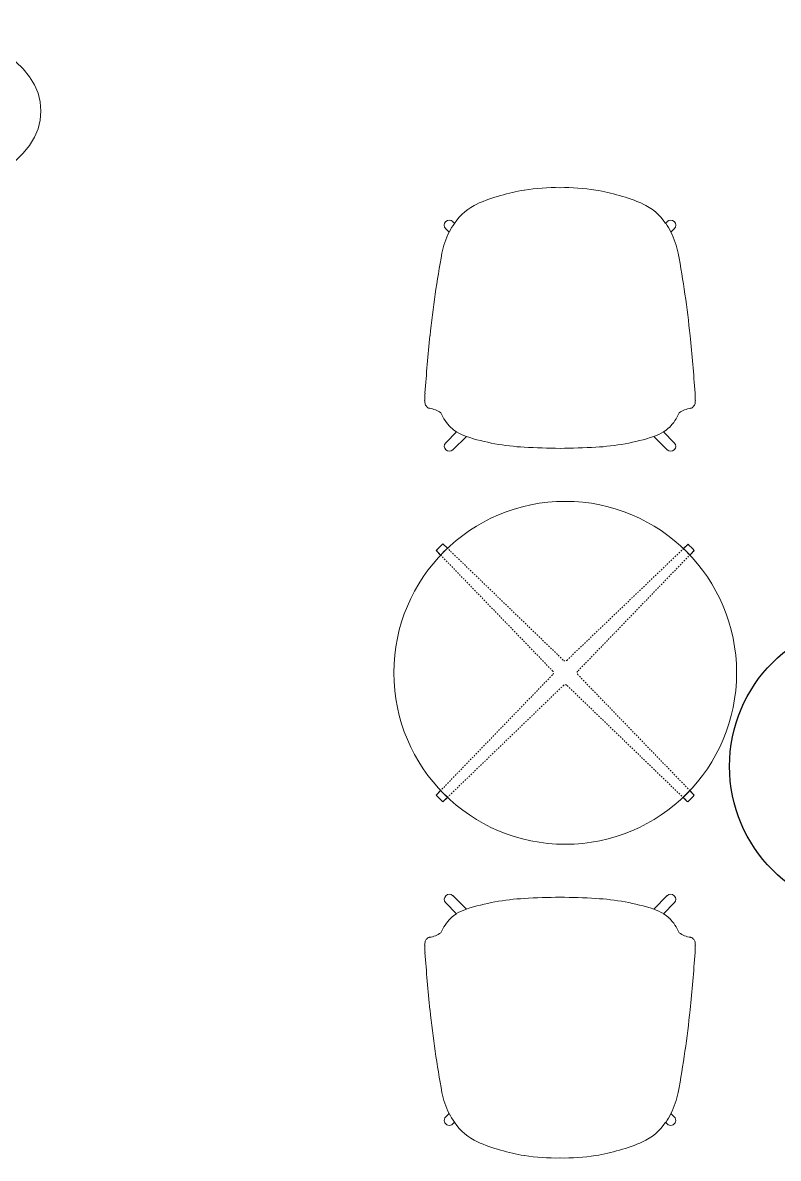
# Model space of a CAD drawing. Header units: inches. Extents: x 29752 to 31446, y 4278 to 5722.
# Drawn here: x 31231.5 to 31301, y 5177.8 to 5282.1 of the extents above; entities that cross this region are included whole.
import ezdxf

# ---------------------------------------------------------------- set-up
doc = ezdxf.new("R2010")
doc.units = ezdxf.units.IN
doc.header["$MEASUREMENT"] = 0
doc.linetypes.add('Dash', pattern=[0.25, 0.125, -0.125])
for name, color, linetype, lineweight in [('A-ANNO-NOTE', 131, 'Continuous', 30), ('I-FURN', 30, 'Continuous', 9), ('I-FURN-HDLN', 30, 'Dash', 9), ('Q-SPCQ-IDEN', 132, 'Continuous', 9)]:
    doc.layers.add(name, color=color, linetype=linetype, lineweight=lineweight)

# ---------------------------------------------------------------- blocks, each defined once
blk = doc.blocks.new('Table-Coffee-Teknion-BBCTC_Cosmos_Round-R2013 - 17 3_4_ High-5308774-FIRST FLOOR POWER _ SIGNAL')
at = {"layer": 'I-FURN'}
for p, q in [((-10.81, 11.45), (-11.24, 11.86)), ((11.24, 11.86), (10.81, 11.45)), ((-11.85, 11.25), (-11.44, 10.83)), ((11.44, 10.83), (11.85, 11.25)), ((-11.44, -10.83), (-11.85, -11.25)), ((-11.24, -11.86), (-10.81, -11.45)), ((10.82, -11.45), (11.24, -11.86)), ((11.81, -11.29), (11.41, -10.86))]:
    blk.add_line(p, q, dxfattribs=at)
for radius, start, end in [(15.75, 0, 180), (16.34, 133.4535, 136.4655), (16.34, 43.5345, 46.5404), (15.75, 133.359, 136.5603), (15.75, 43.4397, 46.635), (15.75, 180, 360), (16.34, 223.5345, 226.5404), (15.75, 223.4397, 226.635), (15.75, 313.3594, 316.3973), (16.34, 313.4535, 316.3027)]:
    blk.add_arc((0, 0), radius, start, end, dxfattribs=at)
at = {"layer": 'I-FURN-HDLN'}
for p, q in [((-11.24, 11.86), (-0.14, 1.13)), ((0.14, 1.13), (11.24, 11.86)), ((-1.13, 0.14), (-11.85, 11.25)), ((11.85, 11.25), (1.13, 0.14)), ((-11.85, -11.25), (-1.13, -0.13)), ((1.14, -0.14), (11.81, -11.29)), ((-0.14, -1.13), (-11.24, -11.86)), ((11.24, -11.86), (0.14, -1.14))]:
    blk.add_line(p, q, dxfattribs=at)
for centre, start, end in [((0, 1.29), 228.5957, 311.4043), ((-1.29, 0), 319.2979, 41.4043), ((1.29, 0), 138.6476, 223.7627), ((0, -1.29), 47.5735, 131.4196)]:
    blk.add_arc(centre, 0.206, start, end, dxfattribs=at)
blk = doc.blocks.new('Loewenstein_Collier_Chair - Pedestal Swivel-5720362-FIRST FLOOR POWER _ SIGNAL')
at = {"layer": 'I-FURN'}
for p, q in [((-9.68, 10.33), (-9.84, 10.48)), ((9.88, 10.48), (9.72, 10.33)), ((-10.48, 9.83), (-10.17, 9.52)), ((10.21, 9.52), (10.52, 9.83)), ((-9.49, -8.83), (-10.48, -9.84)), ((-9.84, -10.49), (-8.59, -9.26)), ((8.63, -9.26), (9.88, -10.49)), ((10.52, -9.84), (9.53, -8.83))]:
    blk.add_line(p, q, dxfattribs=at)
for centre, radius, start, end in [((-0.44, -3.43), 17.04, 88.4472, 99.5197), ((0.48, -3.43), 17.04, 80.4803, 91.5528), ((-0.05, -5.76), 19.41, 99.5197, 112.7744), ((0.09, -5.76), 19.41, 67.2256, 80.4803), ((-5.38, 7.42), 5.19, 114.8329, 145.9276), ((5.42, 7.42), 5.19, 34.0724, 65.1671), ((-10.16, 10.16), 0.457, 45, 225), ((10.2, 10.16), 0.457, 315, 135), ((-3.98, 6.31), 6.97, 152.5557, 169.4443), ((-4.57, 6.68), 6.29, 144.4994, 153.0785), ((3.84, 6.21), 7.18, 27.4576, 34.9645), ((4.02, 6.31), 6.97, 10.5557, 27.4443), ((80.92, -9.51), 93.34, 169.4443, 174.1498), ((-80.89, -9.51), 93.34, 5.8502, 10.5557), ((165.12, -18.14), 177.98, 174.1498, 175.8502), ((-165.08, -18.14), 177.98, 4.1498, 5.8502), ((-3.28, -5.92), 9.13, 175.8502, 180.1498), ((-11.25, -5.94), 1.17, 180.1498, 197.8502), ((11.29, -5.94), 1.17, 342.1498, 359.8502), ((3.32, -5.92), 9.13, 359.8502, 4.1498), ((-11.87, -6.14), 0.515, 197.8502, 228.0993), ((-11.01, -5.18), 1.81, 228.0993, 229.6336), ((-11.92, -6.31), 0.361, 224.1325, 247.8675), ((-11.92, -6.31), 0.361, 247.8675, 261.0365), ((-12.32, -9.04), 2.4, 54.7481, 81.7713), ((-7.03, -5.4), 4.25, 203.23, 225.1342), ((7.07, -5.4), 4.25, 314.8658, 336.77), ((12.36, -9.04), 2.4, 98.2287, 125.2519), ((11.96, -6.31), 0.361, 278.9635, 292.1325), ((11.96, -6.31), 0.361, 292.1325, 315.8675), ((11.05, -5.18), 1.81, 310.3664, 311.9007), ((11.91, -6.14), 0.515, 311.9007, 342.1498), ((-7.95, -6.33), 2.94, 225.1342, 238.3517), ((-6.49, -3.61), 6.03, 240.0986, 249.6093), ((-2.22, 10.42), 20.68, 252.0681, 267.064), ((2.26, 10.42), 20.68, 272.936, 287.9319), ((6.62, -3.81), 5.81, 290.2105, 300.0817), ((7.99, -6.33), 2.94, 301.6483, 314.8658), ((-10.16, -10.16), 0.455, 135.4923, 314.3927), ((1.06, 74.49), 84.84, 267.064, 269.2945), ((-1.03, 74.49), 84.84, 270.7055, 272.936), ((10.2, -10.16), 0.455, 225.6073, 44.5077)]:
    blk.add_arc(centre, radius, start, end, dxfattribs=at)
blk = doc.blocks.new('Loewenstein_Collier_Chair - Pedestal Swivel-5720516-FIRST FLOOR POWER _ SIGNAL')
at = {"layer": 'I-FURN'}
for p, q in [((-9.84, 10.49), (-8.59, 9.26)), ((8.63, 9.26), (9.88, 10.49)), ((-9.49, 8.83), (-10.48, 9.84)), ((10.52, 9.84), (9.53, 8.83)), ((-10.48, -9.83), (-10.17, -9.52)), ((-9.68, -10.33), (-9.84, -10.48)), ((9.88, -10.48), (9.72, -10.33)), ((10.21, -9.52), (10.52, -9.83))]:
    blk.add_line(p, q, dxfattribs=at)
for centre, radius, start, end in [((-10.16, 10.16), 0.455, 45.6073, 224.5077), ((10.2, 10.16), 0.455, 315.4923, 134.3927), ((-2.22, -10.42), 20.68, 92.936, 107.9319), ((1.06, -74.49), 84.84, 90.7055, 92.936), ((-1.03, -74.49), 84.84, 87.064, 89.2945), ((2.26, -10.42), 20.68, 72.0681, 87.064), ((-7.03, 5.4), 4.25, 134.8658, 156.77), ((-7.95, 6.33), 2.94, 121.6483, 134.8658), ((-6.49, 3.61), 6.03, 110.3907, 119.9014), ((6.62, 3.81), 5.81, 59.9183, 69.7895), ((7.99, 6.33), 2.94, 45.1342, 58.3517), ((7.07, 5.4), 4.25, 23.23, 45.1342), ((-11.25, 5.94), 1.17, 162.1498, 179.8502), ((-11.87, 6.14), 0.515, 131.9007, 162.1498), ((-11.01, 5.18), 1.81, 130.3664, 131.9007), ((-11.92, 6.31), 0.361, 112.1325, 135.8675), ((-11.92, 6.31), 0.361, 98.9635, 112.1325), ((-12.32, 9.04), 2.4, 278.2287, 305.2519), ((12.36, 9.04), 2.4, 234.7481, 261.7713), ((11.96, 6.31), 0.361, 67.8675, 81.0365), ((11.96, 6.31), 0.361, 44.1325, 67.8675), ((11.05, 5.18), 1.81, 48.0993, 49.6336), ((11.91, 6.14), 0.515, 17.8502, 48.0993), ((11.29, 5.94), 1.17, 0.1498, 17.8502), ((-3.28, 5.92), 9.13, 179.8502, 184.1498), ((165.12, 18.14), 177.98, 184.1498, 185.8502), ((-165.08, 18.14), 177.98, 354.1498, 355.8502), ((3.32, 5.92), 9.13, 355.8502, 0.1498), ((80.92, 9.51), 93.34, 185.8502, 190.5557), ((-80.89, 9.51), 93.34, 349.4443, 354.1498), ((-3.98, -6.31), 6.97, 190.5557, 207.4443), ((4.02, -6.31), 6.97, 332.5557, 349.4443), ((-10.16, -10.16), 0.457, 135, 315), ((-4.57, -6.68), 6.29, 206.9215, 215.5006), ((-5.38, -7.42), 5.19, 214.0724, 245.1671), ((5.42, -7.42), 5.19, 294.8329, 325.9276), ((3.84, -6.21), 7.18, 325.0355, 332.5424), ((10.2, -10.16), 0.457, 225, 45), ((-0.05, 5.76), 19.41, 247.2256, 260.4803), ((0.09, 5.76), 19.41, 279.5197, 292.7744), ((-0.44, 3.43), 17.04, 260.4803, 271.5528), ((0.48, 3.43), 17.04, 268.4472, 279.5197)]:
    blk.add_arc(centre, radius, start, end, dxfattribs=at)
blk = doc.blocks.new('Appliance_Specialty Equipment Tag - Standard-3515593-FIRST FLOOR POWER _ SIGNAL')
at = {"layer": 'Q-SPCQ-IDEN'}
blk.add_ellipse((-0.0499, 0.0037), major_axis=(-0.1406, 0), ratio=0.600473, dxfattribs=at)

msp = doc.modelspace()

# ---------------------------------------------------------------- linework, layer by layer
at = {"layer": 'A-ANNO-NOTE'}
msp.add_circle((31309.96, 5213.78), 13.46, dxfattribs=at)

# ---------------------------------------------------------------- block references
at = {"layer": 'I-FURN'}
for name, p, rotation in [('Loewenstein_Collier_Chair - Pedestal Swivel-5720516-FIRST FLOOR POWER _ SIGNAL', (31280.94, 5253.33), 180), ('Table-Coffee-Teknion-BBCTC_Cosmos_Round-R2013 - 17 3_4_ High-5308774-FIRST FLOOR POWER _ SIGNAL', (31281.4, 5222.37), 89.99999999999973), ('Loewenstein_Collier_Chair - Pedestal Swivel-5720362-FIRST FLOOR POWER _ SIGNAL', (31280.94, 5191.41), 180)]:
    msp.add_blockref(name, p, dxfattribs=dict(at, rotation=rotation))
at = {"layer": 'Q-SPCQ-IDEN', "xscale": 95.99999999999994, "yscale": 95.99999999999994, "zscale": 95.99999999999994}
msp.add_blockref('Appliance_Specialty Equipment Tag - Standard-3515593-FIRST FLOOR POWER _ SIGNAL', (31224.51, 5273.62), dxfattribs=at)

doc.saveas('drawing.dxf')
